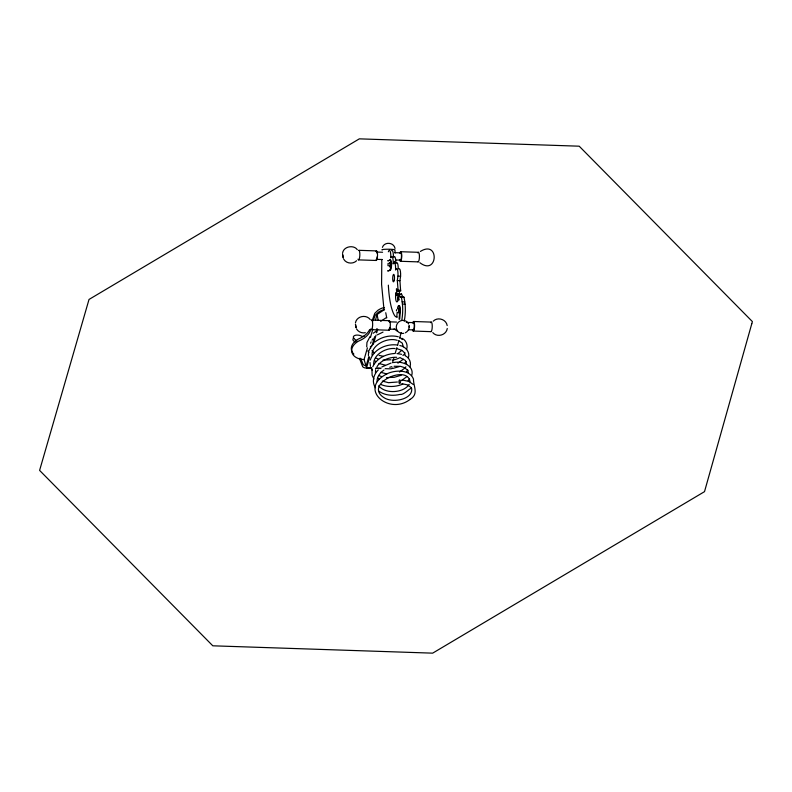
<?xml version="1.0" encoding="UTF-8"?>
<svg xmlns="http://www.w3.org/2000/svg" width="792" height="792" viewBox="0 0 792 792"><rect width="100%" height="100%" fill="white"/><g stroke="black" fill="none" stroke-linecap="round" stroke-linejoin="round"><path stroke-width="1.19" d="M399.534 294.238L399.287 291.595M403.346 346.827L402.277 343.124L398.911 340.877M405.029 354.479L405.068 355.43M406.702 364.399L405.365 360.4L400.574 357.925M410.048 381.952C407.722 362.964 360.855 385.466 385.645 398.614C395.455 403.059 411.919 398.515 411.731 389.595C412.493 384.595 404.445 395.594 399.95 394.436C392.753 396.109 384.625 395.485 378.566 390.951M381.803 259.469L381.586 284.377L383.873 308.385M395.149 253.054L394.941 250.034A6.653 0.653 0.5 0 0 388.615 249.223A6.653 0.653 0.5 0 0 382.09 249.995M405.375 332.788A6.653 6.376 -54.1 0 0 409.127 325.611L409.177 327.324M389.129 265.498C389.753 270.339 391.397 261.113 389.436 262.588M390.803 265.063L390.397 262.182M397.94 312.583C399.376 314.87 399.386 306.157 398 309.068M399.465 311.246L399.505 310.593M398.792 312.385L399.396 312.404L399.495 309.949M397.742 297.455L397.673 301.475L396.832 301.95L396.119 301A6.237 1.495 -88.1 0 1 395.594 295.485L395.822 292.981M398.208 297.198A6.237 1.495 -88.1 0 1 398.218 295.574L398.297 294.644L395.673 294.555M397.158 312.226L396.762 317.117L397.366 317.137M397.495 308.524A5.099 1.218 -88.1 0 1 399.069 305.999A5.099 1.218 -88.1 0 1 399.673 311.84L399.089 319.166L399.693 319.186L400.287 311.86A5.099 1.218 -88.1 0 0 399.94 306.613A5.099 1.218 -88.1 0 0 398.584 306.573M390.733 265.676L390.298 265.043M366.716 346.876L366.943 342.51L370.082 336.511M371.923 369.032L372.131 375.309L373.953 379.101M375.616 369.715L375.428 372.695M370.577 343.203L371.151 341.857M408.415 372.992L407.692 370.032L406.543 371.814M401.138 294.654L401.475 293.951L403.108 297.475A2.604 0.624 -88.1 0 1 403.336 296.881L403.415 296.772A2.604 0.624 -88.1 0 1 404.009 297.465A30.185 7.217 -88.1 0 1 404.752 301.772L404.821 302.346A30.185 7.217 -88.1 0 1 405.039 304.158L405.207 305.781A15.622 3.732 -88.1 0 1 404.207 321.245M389.209 263.587L389.308 263.033M408.355 357.944C410.365 352.113 405.474 346.47 399.821 345.51M411.721 375.537C414.681 365.399 401.534 360.667 393.604 362.578M399.396 312.404L398.891 311.84M342.52 253.45C343.253 246.144 353.955 244.609 357.301 249.698M447.262 328.512C446.361 335.184 437.036 337.818 432.769 332.59M372.458 319.909L374.764 313.355L377.873 310.335A15.236 10.157 -10.8 0 1 382.783 307.87L384.506 307.85M370.597 329.63L370.062 331.492A20.909 13.939 -10.8 0 1 359.568 340.659L358.588 341.085A15.602 10.395 -10.8 0 0 351.965 352.549A15.602 10.395 -10.8 0 0 364.053 359.568L366.597 367.726L371.438 367.884M373.161 320.78L375.141 315.335L378.249 312.325A15.236 10.157 -10.8 0 1 383.16 309.85L384.556 309.731M364.053 359.568L367.429 347.886M370.468 337.382L372.834 329.215M375.527 319.869L377.081 314.493L384.07 309.85M368.904 356.44L366.221 365.746A2.95 1.505 10.3 0 1 363.053 364.29L360.617 358.291M371.933 345.975L374.626 336.679M375.962 332.026L376.972 328.541M366.597 367.726L369.617 357.261M373.319 344.47L376.012 335.165M376.675 332.838L377.685 329.353M392.505 362.716L393.852 358.073M395.188 353.42L396.871 347.609M397.544 345.282L398.891 340.629M399.564 338.303L401.247 332.492M406.623 349.331C408.098 345.193 406.108 340.332 402.197 338.352M409.969 366.904C411.523 362.637 409.345 357.687 405.276 355.757M409.88 399.564C419.186 394.099 413.305 386.496 413.464 378.962C409.464 369.379 395.95 369.983 387.902 373.388C356.895 388.209 388.753 415.998 410.098 399.396M355.44 322.79C356.727 316.038 366.231 314.147 370.28 319.572M396.673 309.623L396.406 310.86M382.407 247.371C384.427 241.392 394.01 242.263 395.02 248.45M370.28 360.083C373.814 349.024 386.763 343.362 397.703 345.074M388.06 263.399L387.961 265.706M372.775 366.706C376.576 358.469 385.734 353.994 394.485 353.519M372.002 340.223L372.943 338.877M371.686 345.391L368.686 351.153L368.399 355.489M376.992 366.696C380.566 360.35 389.832 356.865 396.683 357.301M405.88 366.785L404.969 368.102L407.89 370.379M409.226 384.338C403.633 393.06 385.258 394.347 378.715 385.773M401.613 350.519L398.039 353.47M411.424 387.724L407.415 384.853L401.811 383.684M378.259 369.963C373.517 374.448 371.507 382.19 375.557 387.773M403.385 359.172L397.901 363.162M406.296 361.479L404.742 363.112M406.732 376.735L401.257 380.734M409.652 379.061L408.088 380.695M356.588 260.746C352.994 264.36 346.272 263.706 343.728 259.202M420.374 251.44C439.788 239.342 437.907 276.606 419.81 262.667M433.194 321.215C437.58 316.642 446.243 319.216 447.183 325.552M373.27 333.234L375.18 331.808M375.012 341.966C381.427 336.818 390.278 334.729 398.277 336.768M384.001 370.003C379.754 372.903 376.586 377.329 377.131 381.635M380.655 321.394L386.635 317.404L385.744 312.711M377.289 334.858L383.021 332.105M381.873 366.953L391.06 363.053M399.495 372.012L405.177 367.834L400.505 366.34L394.07 366.26M401.197 375.279L394.178 377.319L386.427 377.606M390.367 260.093L387.961 260.776L390.367 260.093A5.099 1.218 -88.1 0 1 391.555 264.686A5.099 1.218 -88.1 0 1 390.278 270.23L387.872 270.913L390.278 270.23M399.435 366.557L392.535 368.518M402.791 384.13C395.881 386.971 387.763 387.456 380.813 384.476M389.723 367.26L391.862 366.666M397.396 382.021L388.486 382.694L382.298 381.051M390.832 359.756L383.071 360.053M365.34 332.719C362.013 333.472 358.281 331.927 356.548 328.977M358.865 250.321L376.547 250.906M400.772 251.717L418.453 252.311M382.576 252.252L376.517 252.054A3.643 0.871 -88.1 0 1 377.081 253.212M394.683 252.658L400.742 252.866M376.22 259.33L382.279 259.528M395.604 259.974L400.445 260.132M358.509 259.885L376.19 260.469M400.415 261.281L418.097 261.875M390.04 262.36L390.644 262.38M390.159 262.706L390.763 262.726M390.248 263.182L390.852 263.201L390.822 264.409M390.308 263.756L390.911 263.776M390.317 264.389L390.931 264.409M390.228 265.667L390.832 265.686L390.505 266.676L390.129 266.211M388.347 251.767A6.732 1.614 -88.1 0 1 390.149 251.183A6.732 1.614 -88.1 0 1 390.743 257.845A6.732 1.614 -88.1 0 1 392.545 257.271A6.732 1.614 -88.1 0 1 393.149 263.934A6.732 1.614 -88.1 0 1 394.951 263.35A6.732 1.614 -88.1 0 1 395.555 270.022A6.732 1.614 -88.1 0 1 397.356 269.438A6.732 1.614 -88.1 0 1 397.95 276.111L400.584 276.2A97.069 23.206 -88.1 0 0 399.93 280.665L400.653 291.139L397.742 291.347C394.426 282.13 398.812 300.455 395.832 292.971M397.95 276.111A97.069 23.206 -88.1 0 0 397.307 280.576L399.93 280.665M397.307 280.576L398.089 290.169L400.712 290.258M396.901 293.852L399.524 293.931M397.633 297.208L398.901 300.188L398.663 294L401.564 294.07M396.624 294.832L398.366 294.881M395.594 295.485L398.218 295.574M400.227 296.822L402.861 296.911M398.94 293.981L400.485 297.386A2.604 0.624 -88.1 0 1 400.712 296.802L400.792 296.683A2.604 0.624 -88.1 0 1 401.386 297.376L404.009 297.465M402.138 301.821L404.771 301.91M401.386 297.376A30.185 7.217 -88.1 0 1 402.128 301.683L402.197 302.267A30.185 7.217 -88.1 0 1 402.405 304.069L405.039 304.158M398.435 308.227L398.94 308.246M398.851 308.86L399.544 309.375L398.94 309.345M398.99 309.939L399.594 309.959L399.356 308.87M399 310.573L399.604 310.593M398.96 311.226L399.574 311.246M399.673 311.84L400.287 311.86M371.686 320.097L389.367 320.681M413.592 321.493L431.274 322.087M396.604 322.067L389.337 321.829A3.643 0.871 -88.1 0 1 389.555 321.988M406.296 322.393L413.563 322.641M389.04 329.106L396.307 329.343M408.425 329.749L413.266 329.908M371.329 329.65L389.011 330.244M413.236 331.056L430.917 331.65M395.109 348.539C385.437 347.559 373.002 355.113 373.774 364.082M376.289 368.052L381.13 368.211M371.864 368.231L365.805 368.032A2.95 1.505 10.3 0 1 362.637 366.577L359.41 358.311M375.497 368.359L380.338 368.518M385.189 368.676L390.644 368.844A2.544 1.297 10.3 0 0 392.268 367.924M396.98 353.608L401.643 354.331M402.108 379.962L408.741 381.397L413.384 384.546M383.417 356.321L379.101 355.39M385.13 365.122L378.942 363.478M386.763 373.903L380.714 372.319M397.238 340.342C387.07 336.917 371.27 345.391 372.062 355.133M397.168 348.777L401.881 350.282L404.554 352.816M378.091 358.974L375.695 358.063M381.457 376.537L379.051 375.626M355.153 341.976L353.42 340.689A5.197 2.653 10.3 0 1 353.786 338.065M394.05 328.838L397.505 331.333M379.071 379.14L378.002 378.14M395.248 316.285L394.99 316.087A49.797 11.9 -88.1 0 1 388.347 285.15M395.564 316.523L396.148 316.978M375.715 361.568L374.646 360.578M374.161 352.846L372.012 350.638M357.113 341.293L353.836 338.402A5.197 2.653 10.3 0 1 355.093 335.372L356.222 335.135A5.197 2.653 10.3 0 1 361.34 336.016A2.158 1.099 10.3 0 0 364.3 336.115M397.742 291.347L398.089 290.169M367.854 350.905L368.844 352.608M371.21 368.478L372.2 370.181M390.545 262.37L390.753 263.201M370.418 346.51L370.725 348.084M370.438 366.359L370.003 362.479M377.081 314.493L378.21 320.374M386.635 317.404L386.724 317.938M399.653 259.746L399.663 259.796A4.782 1.148 -88.1 0 0 401.277 259.964A4.782 1.148 -88.1 0 0 401.524 253.202A4.782 1.148 -88.1 0 0 399.911 253.034M402.405 304.069L402.583 305.692A15.622 3.732 -88.1 0 1 401.801 320.057M393.654 257.222A6.732 1.614 -88.1 0 1 395.822 262.706M391.565 250.658A6.732 1.614 -88.1 0 1 393.416 256.618M396.059 263.31A6.732 1.614 -88.1 0 1 398.228 268.795M398.772 268.914A6.732 1.614 -88.1 0 1 400.584 276.2M413.107 323.057A3.643 0.871 -88.1 0 1 414.285 326.403L414.216 327.343A3.643 0.871 -88.1 0 1 413.048 329.749M400.287 253.282A3.643 0.871 -88.1 0 1 401.465 256.638L401.395 257.568A3.643 0.871 -88.1 0 1 400.039 259.578M377.17 256.757A3.643 0.871 -88.1 0 1 376.675 258.905M389.862 327.403A3.643 0.871 -88.1 0 1 389.268 329.017M403.752 333.343A6.653 6.376 -54.1 0 1 396.465 328.759A6.653 6.376 -54.1 0 1 400.623 320.8A6.653 6.376 -54.1 0 1 408.652 323.997M394.456 261.34A5.099 1.218 -88.1 0 1 394.753 263.488M394.04 262.3A5.099 1.218 -88.1 0 1 394.149 263.469M389.763 260.073A5.099 1.218 -88.1 0 1 390.951 264.657A5.099 1.218 -88.1 0 1 389.674 270.211M388.773 321.265A4.782 1.148 -88.1 0 1 390.337 324.958A4.782 1.148 -88.1 0 1 388.724 330.056M371.379 320.225A4.782 1.148 -88.1 0 1 372.616 325.611A4.782 1.148 -88.1 0 1 370.785 328.957M430.68 322.671A4.782 1.148 -88.1 0 1 432.254 326.353A4.782 1.148 -88.1 0 1 430.63 331.452M412.731 322.809A4.782 1.148 -88.1 0 1 414.345 322.978A4.782 1.148 -88.1 0 1 414.097 329.739A4.782 1.148 -88.1 0 1 412.483 329.571M375.952 251.49A4.782 1.148 -88.1 0 1 377.527 255.182A4.782 1.148 -88.1 0 1 375.903 260.281M358.558 250.45A4.782 1.148 -88.1 0 1 359.796 255.836A4.782 1.148 -88.1 0 1 357.964 259.182M369.686 329.512A20.909 13.939 -10.8 0 1 359.192 338.679L358.212 339.105A15.602 10.395 -10.8 0 0 353.875 354.113M405.187 352.994A15.602 10.395 -10.8 0 1 402.93 355.509M399.891 357.628A15.602 10.395 -10.8 0 1 392.307 360.142M402.277 339.52A20.909 13.939 -10.8 0 1 400.148 337.392M417.859 252.895A4.782 1.148 -88.1 0 1 419.433 256.578A4.782 1.148 -88.1 0 1 417.81 261.677M342.649 254.559L343.263 257.915L342.649 254.559M355.469 324.334L356.083 327.69L355.469 324.334M751.766 323.799L704.514 491.644L432.66 653.153L212.8 645.807L39.6 470.398L89.021 299.445L359.34 138.847L579.199 146.193L752.4 321.602L751.766 323.799M394.277 280.111A3.742 0.891 -88.1 0 0 393.733 274.378A3.742 0.891 -88.1 0 0 392.743 279.873A3.742 0.891 -88.1 0 0 394.277 280.111M400.158 382.754A1.861 0.673 -88.1 0 0 399.703 379.883A1.861 0.673 -88.1 0 0 399 382.605A1.861 0.673 -88.1 0 0 400.158 382.754"/></g></svg>
